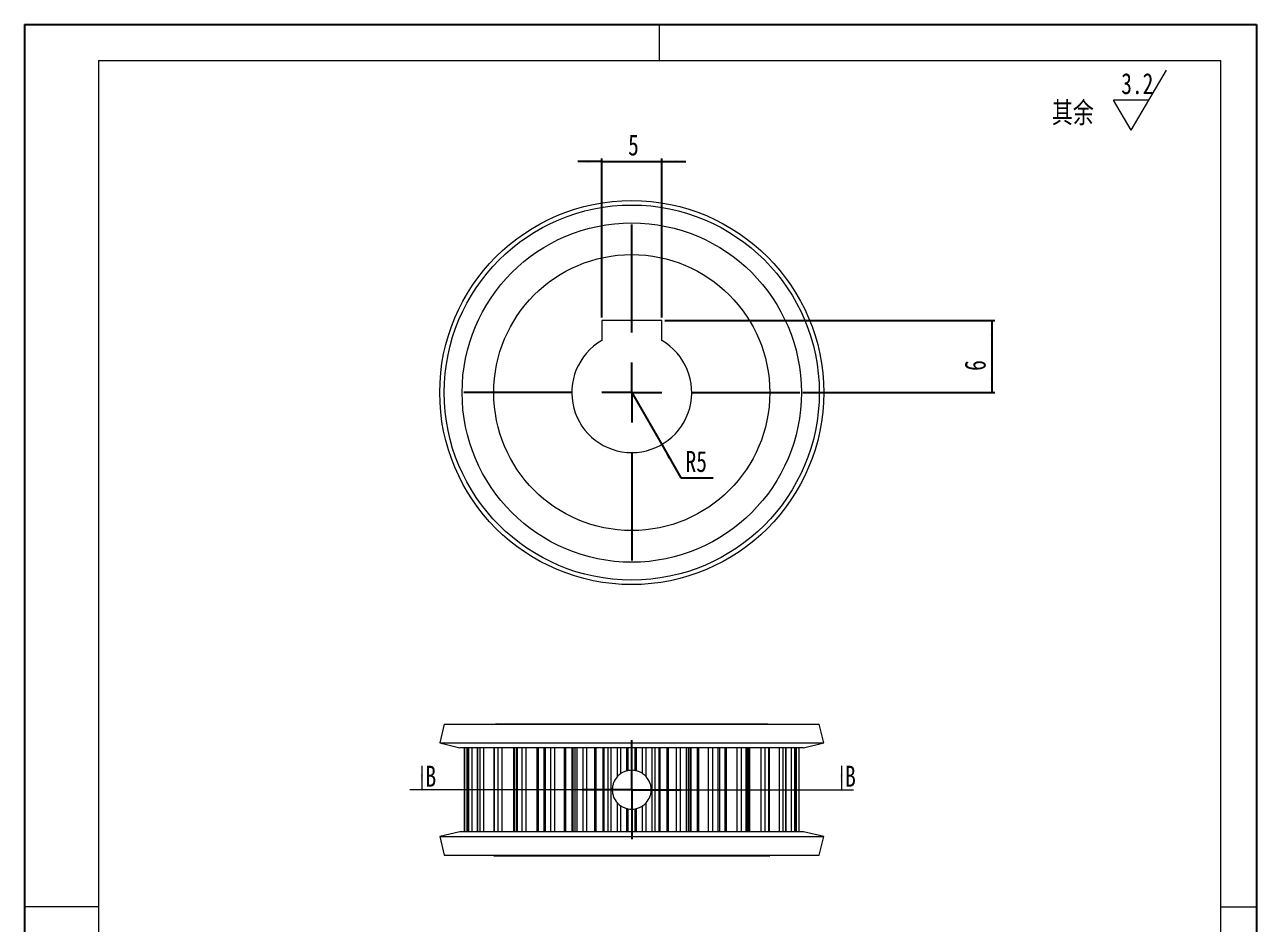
# Model space of a CAD drawing. Header units: millimetres. Extents: x 1 to 104, y 1 to 148.
# Drawn here: x 1.2 to 103.9, y 72.9 to 147.9 of the extents above; entities that cross this region are included whole.
import ezdxf

# ---------------------------------------------------------------- set-up
doc = ezdxf.new("R2010")
doc.units = ezdxf.units.MM
doc.linetypes.add('SLD-实线', pattern=[0])
doc.layers.add('图框', color=7, linetype='SLD-实线')
doc.layers.add('标注层', color=96, linetype='SLD-实线')
doc.layers.add('粗实线', color=7, linetype='SLD-实线', lineweight=15)
doc.styles.add('SLDTEXTSTYLE0', font='HYSWLONGFANGSONG.TTF', dxfattribs={"bigfont": 'bigfont'})
doc.styles.add('SLDTEXTSTYLE3', font='HYSWLONGFANGSONG.TTF')
doc.dimstyles.new('SLDDIMSTYLE0', dxfattribs={"dimtxt": 1.75, "dimasz": 1.3, "dimexe": 0, "dimexo": 0.0625, "dimgap": 0.4375, "dimtad": 1, "dimdec": 3, "dimlfac": 0.5, "dimrnd": 1e-09, "dimzin": 12, "dimdsep": 46, "dimtxsty": 'SLDTEXTSTYLE3', "dimsah": 1, "dimcen": 0.09, "dimadec": 0, "dimazin": 3, "dimtfac": 1, "dimtdec": 3, "dimtmove": 0, "dimatfit": 0, "dimfxl": 0, "dimfrac": 2, "dimtolj": 1, "dimtzin": 12, "dimarcsym": 0})
doc.dimstyles.new('SLDDIMSTYLE1', dxfattribs={"dimtxt": 1.75, "dimasz": 1.3, "dimexe": 0, "dimexo": 0.0625, "dimgap": 0.4375, "dimtad": 0, "dimtih": 1, "dimtoh": 1, "dimdec": 3, "dimlfac": 0.5, "dimrnd": 1e-09, "dimzin": 12, "dimdsep": 46, "dimtxsty": 'SLDTEXTSTYLE3', "dimsah": 1, "dimcen": 0, "dimadec": 0, "dimazin": 3, "dimtfac": 1, "dimtdec": 3, "dimtofl": 0, "dimtmove": 0, "dimatfit": 3, "dimfxl": 0, "dimfrac": 2, "dimtolj": 1, "dimtzin": 12, "dimarcsym": 0})

# ---------------------------------------------------------------- blocks, each defined once
blk = doc.blocks.new('SW_SFSYMBOL_0')
at = {"color": 0, "linetype": 'SLD-实线', "lineweight": 0}
for p, q in [((0.82, -2.5), (3.77, 2.5)), ((0.82, -2.5), (-0.65, 0)), ((2.3, 0), (-0.65, 0))]:
    blk.add_line(p, q, dxfattribs=at)
at = {"color": 0, "linetype": 'Continuous', "lineweight": 0, "insert": (0, 2.26), "char_height": 1.75, "attachment_point": 1, "style": 'SLDTEXTSTYLE3'}
blk.add_mtext('3.2', dxfattribs=at)
blk = doc.blocks.new('_D')
at = {"layer": '标注层'}
for p, q in [((54.6, 123.24), (82.1, 123.24)), ((81.85, 123.24), (81.85, 117.24)), ((66.1, 117.24), (82.1, 117.24))]:
    blk.add_line(p, q, dxfattribs=at)
for points in [[(81.85, 123.24), (81.75, 121.94), (81.95, 121.94)], [(81.85, 117.24), (81.95, 118.54), (81.75, 118.54)]]:
    blk.add_solid(points, dxfattribs=at)
at = {"layer": '标注层', "insert": (79.59, 119.05, -5.4), "char_height": 1.75, "attachment_point": 1, "rotation": 90, "style": 'SLDTEXTSTYLE3'}
blk.add_mtext('6', dxfattribs=at)
blk = doc.blocks.new('_D_1')
at = {"layer": '标注层'}
for p, q in [((49.35, 123.49), (49.35, 136.74)), ((54.35, 123.49), (54.35, 136.74)), ((49.35, 136.49), (47.35, 136.49)), ((49.35, 136.49), (54.35, 136.49)), ((54.35, 136.49), (56.35, 136.49))]:
    blk.add_line(p, q, dxfattribs=at)
for points in [[(49.35, 136.49), (48.05, 136.59), (48.05, 136.39)], [(54.35, 136.49), (55.65, 136.39), (55.65, 136.59)]]:
    blk.add_solid(points, dxfattribs=at)
at = {"layer": '标注层', "insert": (51.54, 138.75, -5.4), "char_height": 1.75, "attachment_point": 1, "style": 'SLDTEXTSTYLE3'}
blk.add_mtext('5', dxfattribs=at)
blk = doc.blocks.new('_D_2')
at = {"layer": '标注层'}
for p, q in [((51.85, 117.24), (54.34, 112.91)), ((54.34, 112.91), (55.95, 110.13)), ((55.95, 110.13), (58.62, 110.13))]:
    blk.add_line(p, q, dxfattribs=at)
blk.add_solid([(54.34, 112.91), (54.91, 111.73), (55.08, 111.83)], dxfattribs=at)
at = {"layer": '标注层', "insert": (56.33, 112.38, -5.4), "char_height": 1.75, "attachment_point": 1, "style": 'SLDTEXTSTYLE3'}
blk.add_mtext('R5', dxfattribs=at)
blk = doc.blocks.new('SW_CENTERMARKSYMBOL_0')
at = {"layer": '标注层', "color": 0}
for p, q in [((0, 5), (0, 14)), ((0, 0), (0, 2.5)), ((-5, 0), (-14, 0)), ((0, 0), (-2.5, 0)), ((0, 0), (0, -2.5)), ((0, 0), (2.5, 0)), ((5, 0), (14, 0)), ((0, -5), (0, -14))]:
    blk.add_line(p, q, dxfattribs=at)
blk = doc.blocks.new('SW_CENTERMARKSYMBOL_1')
at = {"layer": '标注层', "color": 0}
for p, q in [((0, 2.5), (0, 4.121)), ((0, 0), (0, 2.5)), ((-2.5, 0), (-4.121, 0)), ((0, 0), (-2.5, 0)), ((0, 0), (0, -2.5)), ((0, 0), (2.5, 0)), ((2.5, 0), (4.121, 0)), ((0, -2.5), (0, -4.121))]:
    blk.add_line(p, q, dxfattribs=at)

msp = doc.modelspace()

# ---------------------------------------------------------------- linework, layer by layer
at = {"color": 7, "linetype": 'SLD-实线', "lineweight": 15}
for p, q in [((54.3456, 123.2411), (49.3456, 123.2411)), ((49.3456, 123.2411), (49.3456, 121.5713)), ((54.3456, 121.5713), (54.3456, 123.2411)), ((36.2172, 89.6037), (35.8456, 88.0475)), ((36.2172, 89.6037), (67.4739, 89.6037)), ((40.5456, 89.6475), (40.5018, 89.6037)), ((40.5456, 89.6475), (63.1456, 89.6475)), ((63.1893, 89.6037), (63.1456, 89.6475)), ((67.8456, 88.0475), (67.4739, 89.6037)), ((35.8456, 88.0475), (37.5206, 87.6475)), ((35.8456, 88.0475), (67.8456, 88.0475)), ((66.1706, 87.6475), (37.5206, 87.6475)), ((37.9006, 87.6475), (37.9006, 80.6475)), ((37.903, 80.6475), (37.903, 87.6475)), ((38.1272, 80.6475), (38.1272, 87.6475)), ((38.1487, 87.6475), (38.1487, 80.6475)), ((38.1538, 80.6475), (38.1538, 87.6475)), ((38.2615, 80.6475), (38.2615, 87.6475)), ((38.5368, 80.6475), (38.5368, 87.6475)), ((38.9809, 87.6475), (38.9809, 80.6475)), ((39.0031, 80.6475), (39.0031, 87.6475)), ((39.2137, 80.6475), (39.2137, 87.6475)), ((39.528, 80.6475), (39.528, 87.6475)), ((40.3631, 87.6475), (40.3631, 80.6475)), ((40.4136, 80.6475), (40.4136, 87.6475)), ((40.7179, 80.6475), (40.7179, 87.6475)), ((41.0576, 80.6475), (41.0576, 87.6475)), ((42.0108, 80.6475), (42.0108, 87.6475)), ((42.1143, 80.6475), (42.1143, 87.6475)), ((42.2349, 87.6475), (42.2349, 80.6475)), ((42.3238, 80.6475), (42.3238, 87.6475)), ((42.7085, 80.6475), (42.7085, 87.6475)), ((43.0586, 80.6475), (43.0586, 87.6475)), ((43.9549, 80.6475), (43.9549, 87.6475)), ((44.067, 80.6475), (44.067, 87.6475)), ((44.5145, 87.6475), (44.5145, 80.6475)), ((44.6501, 80.6475), (44.6501, 87.6475)), ((45.0985, 80.6475), (45.0985, 87.6475)), ((45.4437, 80.6475), (45.4437, 87.6475)), ((46.2439, 80.6475), (46.2439, 87.6475)), ((46.3596, 80.6475), (46.3596, 87.6475)), ((46.8933, 80.6475), (46.8933, 87.6475)), ((46.9746, 80.6475), (46.9746, 87.6475)), ((47.1023, 87.6475), (47.1023, 80.6475)), ((47.2909, 80.6475), (47.2909, 87.6475)), ((47.7833, 80.6475), (47.7833, 87.6475)), ((48.1086, 80.6475), (48.1086, 87.6475)), ((48.7778, 80.6475), (48.7778, 87.6475)), ((48.892, 80.6475), (48.892, 87.6475)), ((49.4634, 80.6475), (49.4634, 87.6475)), ((49.5601, 80.6475), (49.5601, 87.6475)), ((49.8864, 80.6475), (49.8864, 87.6475)), ((50.1307, 80.6475), (50.1307, 87.6475)), ((50.6456, 85.2373), (50.6456, 87.6475)), ((50.9368, 85.4898), (50.9368, 87.6475)), ((51.4457, 85.7184), (51.4457, 87.6475)), ((51.5535, 85.7419), (51.5535, 87.6475)), ((52.1377, 85.7419), (52.1377, 87.6475)), ((52.2455, 85.7184), (52.2455, 87.6475)), ((52.7543, 85.4898), (52.7543, 87.6475)), ((53.0455, 85.2373), (53.0455, 87.6475)), ((53.5604, 80.6475), (53.5604, 87.6475)), ((53.8047, 80.6475), (53.8047, 87.6475)), ((54.131, 80.6475), (54.131, 87.6475)), ((54.2277, 80.6475), (54.2277, 87.6475)), ((54.7991, 80.6475), (54.7991, 87.6475)), ((54.9134, 80.6475), (54.9134, 87.6475)), ((55.5825, 80.6475), (55.5825, 87.6475)), ((55.9078, 80.6475), (55.9078, 87.6475)), ((56.4003, 80.6475), (56.4003, 87.6475)), ((56.5888, 80.6475), (56.5888, 87.6475)), ((56.7165, 80.6475), (56.7165, 87.6475)), ((56.7979, 80.6475), (56.7979, 87.6475)), ((57.3315, 80.6475), (57.3315, 87.6475)), ((57.4472, 80.6475), (57.4472, 87.6475)), ((58.2474, 80.6475), (58.2474, 87.6475)), ((58.5927, 80.6475), (58.5927, 87.6475)), ((59.0411, 80.6475), (59.0411, 87.6475)), ((59.1766, 80.6475), (59.1766, 87.6475)), ((59.6241, 80.6475), (59.6241, 87.6475)), ((59.7362, 80.6475), (59.7362, 87.6475)), ((60.6325, 80.6475), (60.6325, 87.6475)), ((60.9826, 80.6475), (60.9826, 87.6475)), ((61.3674, 80.6475), (61.3674, 87.6475)), ((61.4562, 80.6475), (61.4562, 87.6475)), ((61.5768, 80.6475), (61.5768, 87.6475)), ((61.6804, 80.6475), (61.6804, 87.6475)), ((62.6336, 80.6475), (62.6336, 87.6475)), ((62.9732, 80.6475), (62.9732, 87.6475)), ((63.2775, 80.6475), (63.2775, 87.6475)), ((63.328, 80.6475), (63.328, 87.6475)), ((64.1631, 80.6475), (64.1631, 87.6475)), ((64.4775, 80.6475), (64.4775, 87.6475)), ((64.6881, 80.6475), (64.6881, 87.6475)), ((64.7102, 80.6475), (64.7102, 87.6475)), ((65.1544, 80.6475), (65.1544, 87.6475)), ((65.4297, 80.6475), (65.4297, 87.6475)), ((65.5373, 80.6475), (65.5373, 87.6475)), ((65.5424, 80.6475), (65.5424, 87.6475)), ((65.564, 80.6475), (65.564, 87.6475)), ((65.7882, 80.6475), (65.7882, 87.6475)), ((65.7906, 80.6475), (65.7906, 87.6475)), ((66.1706, 87.6475), (67.8456, 88.0475)), ((50.6456, 80.6475), (50.6456, 83.0576)), ((50.9368, 80.6475), (50.9368, 82.8052)), ((51.4457, 80.6475), (51.4457, 82.5766)), ((51.5535, 80.6475), (51.5535, 82.553)), ((52.1377, 80.6475), (52.1377, 82.553)), ((52.2455, 80.6475), (52.2455, 82.5766)), ((52.7543, 80.6475), (52.7543, 82.8052)), ((53.0455, 80.6475), (53.0455, 83.0576)), ((37.5206, 80.6475), (35.8456, 80.2475)), ((35.8456, 80.2475), (36.2172, 78.6912)), ((35.8456, 80.2475), (67.8456, 80.2475)), ((66.1706, 80.6475), (37.5206, 80.6475)), ((67.8456, 80.2475), (66.1706, 80.6475)), ((67.4739, 78.6912), (67.8456, 80.2475)), ((36.2172, 78.6912), (67.4739, 78.6912)), ((40.3456, 78.6912), (40.3456, 78.6475)), ((40.3456, 78.6475), (63.3456, 78.6475)), ((63.3456, 78.6475), (63.3456, 78.6912))]:
    msp.add_line(p, q, dxfattribs=at)
at = {"color": 7, "linetype": 'SLD-实线', "lineweight": 0}
for p, q in [((34.3522, 86.1475), (34.3522, 84.1475)), ((69.3221, 86.1475), (69.3221, 84.1475)), ((51.8456, 84.1475), (33.3522, 84.1475)), ((51.8456, 84.1475), (70.3221, 84.1475))]:
    msp.add_line(p, q, dxfattribs=at)
at = {"color": 7, "linetype": 'SLD-实线', "lineweight": 15}
for radius in [16, 15.6284, 14.1366, 11.5]:
    msp.add_circle((51.8456, 117.2411), radius, dxfattribs=at)
msp.add_arc((51.8456, 117.2411), 5, 120, 60, dxfattribs=at)
for points, knots in [([(50.6456, 85.2373), (50.5106, 85.0887), (50.4058, 84.9186), (50.2976, 84.6387), (50.2705, 84.5433), (50.234, 84.3483), (50.2246, 84.2476), (50.2245, 84.0482), (50.2336, 83.9494), (50.2699, 83.7539), (50.2975, 83.6565), (50.4048, 83.3784), (50.5106, 83.2062), (50.6456, 83.0576)], [0, 0, 0, 0, 0.25, 0.25, 0.375, 0.375, 0.5, 0.5, 0.625, 0.625, 0.75, 0.75, 1, 1, 1, 1]), ([(50.9368, 85.4898), (50.9138, 85.4742), (50.8628, 85.4385), (50.7547, 85.3486), (50.6977, 85.2946), (50.6456, 85.2373)], [0, 0, 0, 0, 0.5, 0.5, 1, 1, 1, 1]), ([(51.4457, 85.7184), (51.3263, 85.688), (51.2255, 85.6481), (51.0554, 85.566), (50.9865, 85.5234), (50.9368, 85.4898)], [0, 0, 0, 0, 0.5, 0.5, 1, 1, 1, 1]), ([(51.5535, 85.7419), (51.5364, 85.7388), (51.519, 85.7353), (51.5028, 85.7318), (51.4866, 85.7283), (51.4711, 85.7247), (51.4576, 85.7214), (51.4535, 85.7203), (51.4495, 85.7193), (51.4457, 85.7184)], [0, 0, 0, 0, 0.00005229224, 0.00005229224, 0.00005229224, 0.000104568656, 0.000104568656, 0.000104568656, 0.000120518173, 0.000120518173, 0.000120518173, 0.000120518173]), ([(52.2455, 85.7184), (52.2332, 85.7215), (52.2186, 85.725), (52.2031, 85.7285), (52.1876, 85.7321), (52.1706, 85.7356), (52.1535, 85.7389), (52.1483, 85.74), (52.1429, 85.741), (52.1377, 85.7419)], [0, 0, 0, 0, 0.000052292213, 0.000052292213, 0.000052292213, 0.000104569584, 0.000104569584, 0.000104569584, 0.000120519273, 0.000120519273, 0.000120519273, 0.000120519273]), ([(52.7543, 85.4898), (52.7046, 85.5234), (52.6372, 85.5652), (52.4676, 85.6473), (52.3647, 85.688), (52.2455, 85.7184)], [0, 0, 0, 0, 0.5, 0.5, 1, 1, 1, 1]), ([(53.0455, 85.2373), (52.9935, 85.2946), (52.9366, 85.3484), (52.8285, 85.4384), (52.7773, 85.4742), (52.7543, 85.4898)], [0, 0, 0, 0, 0.5, 0.5, 1, 1, 1, 1]), ([(53.0455, 83.0576), (53.1805, 83.2062), (53.2854, 83.3764), (53.3936, 83.6562), (53.4206, 83.7516), (53.4571, 83.9467), (53.4665, 84.0474), (53.4666, 84.2468), (53.4575, 84.3455), (53.4212, 84.541), (53.3936, 84.6385), (53.2863, 84.9165), (53.1805, 85.0887), (53.0455, 85.2373)], [0, 0, 0, 0, 0.25, 0.25, 0.375, 0.375, 0.5, 0.5, 0.625, 0.625, 0.75, 0.75, 1, 1, 1, 1]), ([(50.6456, 83.0576), (50.6977, 83.0003), (50.7545, 82.9466), (50.8627, 82.8565), (50.9138, 82.8207), (50.9368, 82.8052)], [0, 0, 0, 0, 0.5, 0.5, 1, 1, 1, 1]), ([(50.9368, 82.8052), (50.9865, 82.7715), (51.054, 82.7298), (51.2235, 82.6476), (51.3265, 82.6069), (51.4457, 82.5766)], [0, 0, 0, 0, 0.5, 0.5, 1, 1, 1, 1]), ([(51.4457, 82.5766), (51.458, 82.5734), (51.4725, 82.5699), (51.488, 82.5664), (51.5036, 82.5629), (51.5206, 82.5593), (51.5376, 82.556), (51.5429, 82.555), (51.5482, 82.554), (51.5535, 82.553)], [0, 0, 0, 0, 0.000052292212, 0.000052292212, 0.000052292212, 0.000104569583, 0.000104569583, 0.000104569583, 0.000120519332, 0.000120519332, 0.000120519332, 0.000120519332]), ([(52.1377, 82.553), (52.1548, 82.5561), (52.1722, 82.5596), (52.1884, 82.5631), (52.2046, 82.5666), (52.22, 82.5703), (52.2335, 82.5736), (52.2377, 82.5746), (52.2417, 82.5756), (52.2455, 82.5766)], [0, 0, 0, 0, 0.00005229224, 0.00005229224, 0.00005229224, 0.000104568656, 0.000104568656, 0.000104568656, 0.000120518114, 0.000120518114, 0.000120518114, 0.000120518114]), ([(52.2455, 82.5766), (52.3648, 82.6069), (52.4657, 82.6468), (52.6357, 82.7289), (52.7047, 82.7715), (52.7543, 82.8052)], [0, 0, 0, 0, 0.5, 0.5, 1, 1, 1, 1]), ([(52.7543, 82.8052), (52.7773, 82.8207), (52.8284, 82.8565), (52.9364, 82.9464), (52.9935, 83.0003), (53.0455, 83.0576)], [0, 0, 0, 0, 0.5, 0.5, 1, 1, 1, 1])]:
    msp.add_open_spline(points, degree=3, knots=knots, dxfattribs=at)
for points in [[(52.1377, 85.7419), (51.9429, 85.7776), (51.7482, 85.7776), (51.5535, 85.7419)], [(51.5535, 82.553), (51.7482, 82.5173), (51.9429, 82.5173), (52.1377, 82.553)]]:
    msp.add_open_spline(points, degree=3, dxfattribs=at)
at = {"color": 7, "linetype": 'SLD-实线', "lineweight": 0}
for points in [[(34.3522, 84.1475), (34.4522, 85.4475), (34.2522, 85.4475)], [(69.3221, 84.1475), (69.4221, 85.4475), (69.2221, 85.4475)]]:
    msp.add_solid(points, dxfattribs=at)
at = {"layer": '图框'}
for p, q in [((1.25, 147.9), (103.9, 147.9)), ((1.25, 147.9), (1.25, 0.75)), ((103.9, 147.9), (103.9, 0.75))]:
    msp.add_line(p, q, dxfattribs=at)
at = {"layer": '粗实线'}
for p, q in [((54.15, 144.9), (54.15, 147.9)), ((7.4, 144.9), (100.9, 144.9)), ((7.4, 144.9), (7.4, 3.9)), ((100.9, 144.9), (100.9, 3.9)), ((7.4, 74.4), (1.25, 74.4)), ((100.9, 74.4), (103.9, 74.4))]:
    msp.add_line(p, q, dxfattribs=at)

# ---------------------------------------------------------------- block references
at = {"color": 7, "linetype": 'Continuous', "lineweight": 0}
msp.add_blockref('SW_SFSYMBOL_0', (92.6372, 141.6026), dxfattribs=at)
at = {"layer": '标注层'}
for name, p in [('SW_CENTERMARKSYMBOL_0', (51.8456, 117.2411)), ('SW_CENTERMARKSYMBOL_1', (51.8456, 84.1475))]:
    msp.add_blockref(name, p, dxfattribs=at)

# ---------------------------------------------------------------- texts
at = {"color": 7, "linetype": 'Continuous', "lineweight": 0, "insert": (86.8572, 141.4511), "char_height": 1.75, "attachment_point": 1, "style": 'SLDTEXTSTYLE0'}
msp.add_mtext('\\M+191B4\\M+1975D', dxfattribs=at)
at = {"color": 7, "linetype": 'Continuous', "char_height": 1.75, "attachment_point": 1, "style": 'SLDTEXTSTYLE3'}
for insert in [(34.6569, 86.1475), (69.6268, 86.1475)]:
    msp.add_mtext('B', dxfattribs=dict(at, insert=insert))

# ---------------------------------------------------------------- dimensions: what is measured, and where the dimension line sits
at = {"layer": '标注层'}
dim = msp.add_linear_dim(base=(54.3456, 136.4905), p1=(49.3456, 123.2411), p2=(54.3456, 123.2411), dimstyle='SLDDIMSTYLE0', dxfattribs=at)
dim.commit()
dim.dimension.update_dxf_attribs({"geometry": '_D_1', "text_midpoint": (52.3021, 136.4905), "dimtype": 160})
dim = msp.add_linear_dim(base=(81.8456, 117.2411), p1=(54.3456, 123.2411), p2=(65.8456, 117.2411), angle=90, dimstyle='SLDDIMSTYLE0', dxfattribs=at)
dim.commit()
dim.dimension.update_dxf_attribs({"geometry": '_D', "text_midpoint": (81.8456, 119.8152), "dimtype": 160})
dim = msp.add_radius_dim(center=(51.8456, 117.2411), mpoint=(54.3443, 112.9103), dimstyle='SLDDIMSTYLE1', dxfattribs=at)
dim.commit()
dim.dimension.update_dxf_attribs({"geometry": '_D_2', "text_midpoint": (57.475, 111.2095), "dimtype": 164})

doc.saveas('drawing.dxf')
